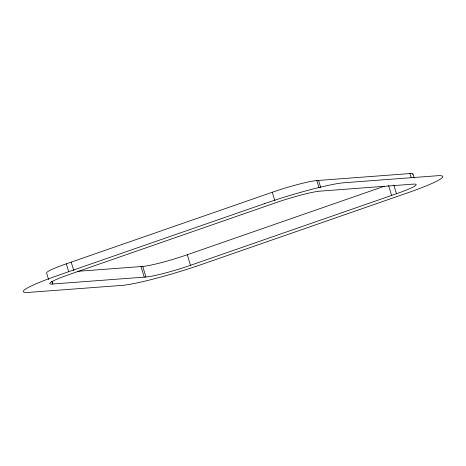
<?xml version="1.0" encoding="UTF-8"?>
<svg xmlns="http://www.w3.org/2000/svg" width="466" height="466" viewBox="0 0 466 466"><rect width="100%" height="100%" fill="white"/><g stroke="black" fill="none" stroke-linecap="round" stroke-linejoin="round"><path stroke-width="0.7" d="M48.627 279.629L46.617 273.018A35.154 3.309 -16.9 0 1 66.329 263.826L272.29 192.254M52.827 284.004L145.951 277.002A35.154 3.309 -16.9 0 0 190.512 265.311L396.461 193.74A35.154 3.309 -16.9 0 0 413.173 184.134L320.049 191.142A35.154 3.309 -16.9 0 0 275.488 202.832L69.539 274.398A35.154 3.309 -16.9 0 0 52.827 284.004L52.023 281.359M274.899 200.846L272.278 192.254A35.154 3.309 -16.9 0 1 316.833 180.563L409.958 173.556A35.154 3.309 -16.9 0 1 412.818 174.465M77.921 271.305L142.742 266.424A35.154 3.309 -16.9 0 0 187.297 254.733L384.264 186.272M412.958 173.969L414.163 177.936M409.958 173.556L411.14 177.534M393.846 185.148L396.461 193.74M388.586 185.503L391.597 195.417M318.558 180.406L320.765 187.681M316.833 180.563L319.041 187.839M187.285 254.733L190.512 265.311M142.742 266.424L145.951 277.002M141.017 266.581L144.233 277.159M71.187 262.148L73.803 270.74M66.329 263.826L68.735 271.754M52.046 281.353L52.85 283.998M264.507 203.654L58.559 275.225A62.887 5.918 -16.9 0 0 28.659 292.403L121.783 285.402A62.887 5.918 -16.9 0 0 201.493 264.49L407.441 192.918A62.887 5.918 -16.9 0 0 437.341 175.734L344.217 182.742A62.887 5.918 -16.9 0 0 264.507 203.654"/></g></svg>
